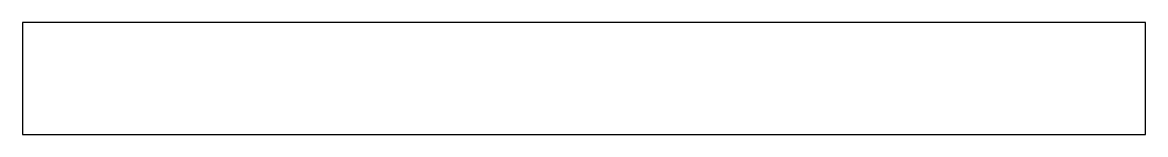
# Model space of a CAD drawing. Extents: x -5.5 to -0.5, y -0.25 to 0.25.
import ezdxf

# ---------------------------------------------------------------- set-up
doc = ezdxf.new("R2010")
doc.units = 0
doc.layers.add('MAGNET', color=3, linetype='CONTINUOUS')

msp = doc.modelspace()

# ---------------------------------------------------------------- linework, layer by layer
at = {"layer": 'MAGNET'}
msp.add_lwpolyline([(-0.5, -0.25), (-0.5, 0.25), (-5.5, 0.25), (-5.5, -0.25)], close=True, dxfattribs=at)

doc.saveas('drawing.dxf')
